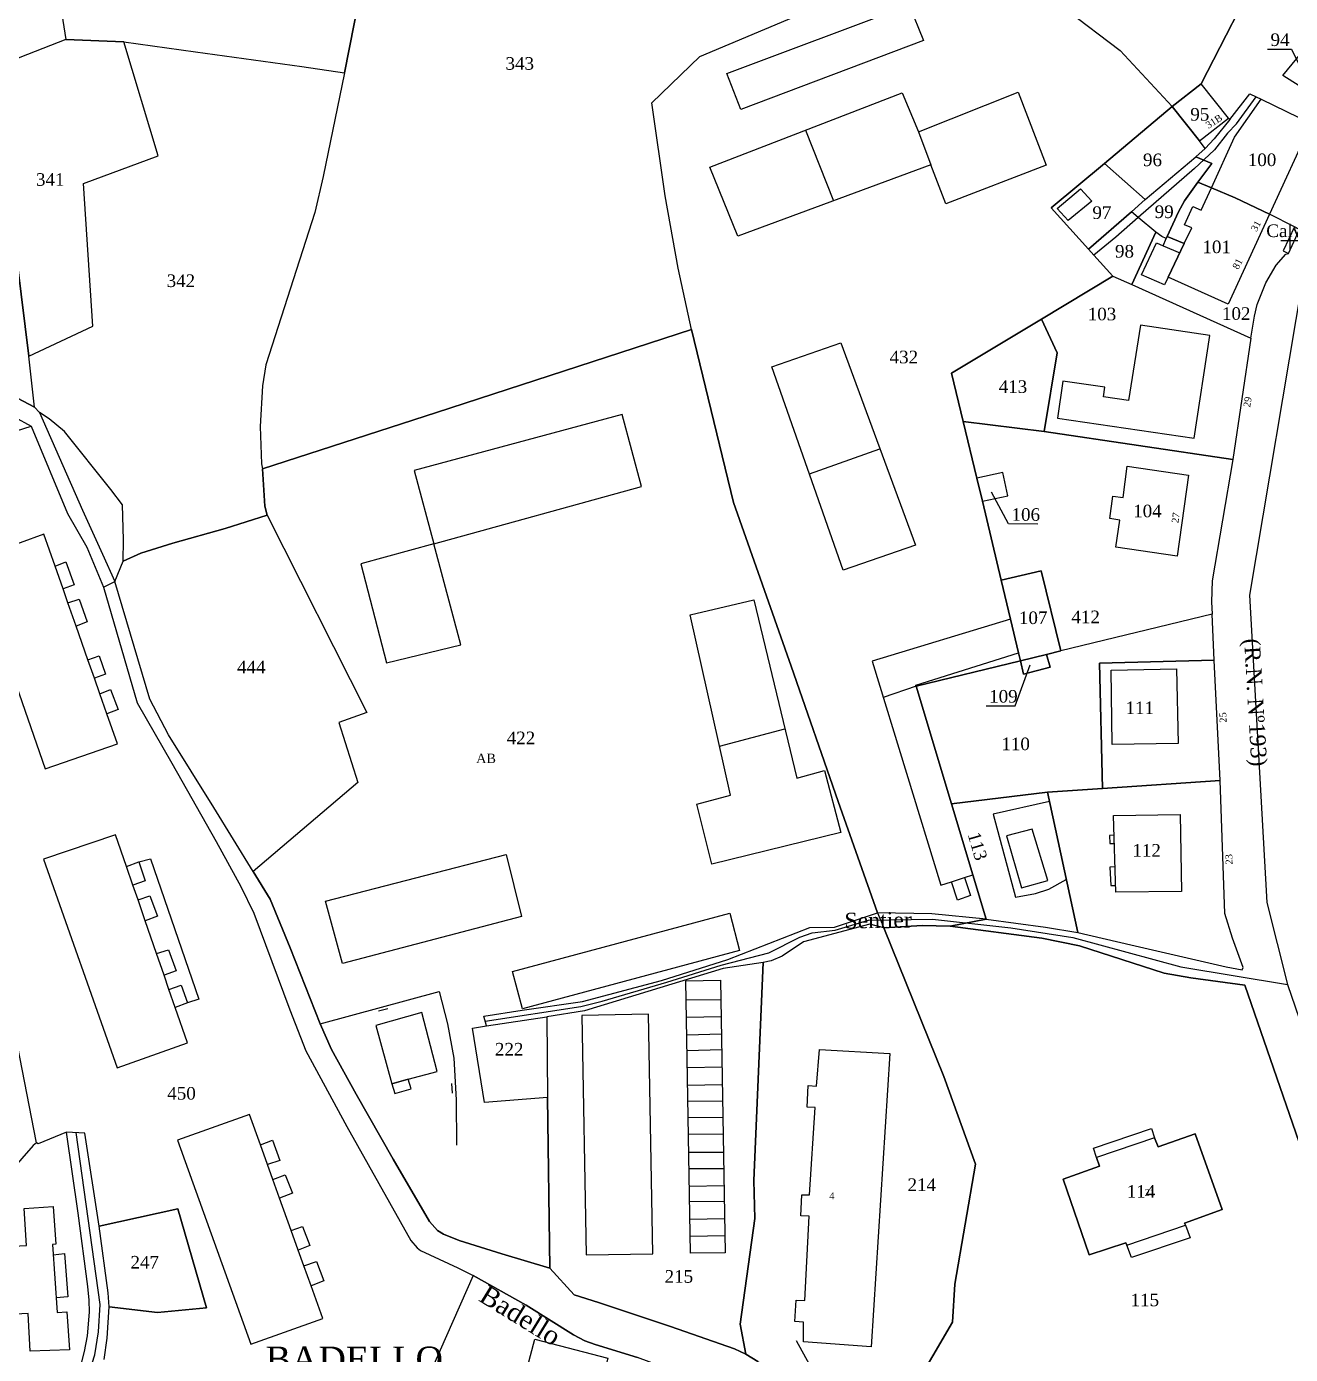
# Model space of a CAD drawing. Extents: x 1206848 to 1207690, y 6153902 to 6154624.
# Drawn here: x 1207152.9 to 1207353.8, y 6154124.7 to 6154335.7 of the extents above; entities that cross this region are included whole.
import ezdxf

# ---------------------------------------------------------------- set-up
doc = ezdxf.new("R2010")
doc.units = 0
doc.linetypes.add('CONTINU', pattern=[0])
doc.layers.get('0').update_dxf_attribs({"linetype": 'CONTINU'})
for name, color, linetype in [('1LIEUDIT', 7, 'CONTINU'), ('1PARCELLE', 7, 'CONTINU'), ('1TRONFLUV', 7, 'CONTINU'), ('1TROUPARCELLE', 7, 'CONTINU'), ('1ZONCOMM', 7, 'CONTINU'), ('3BATIDUR', 7, 'CONTINU'), ('3BATILEGER', 7, 'CONTINU'), ('3CALVAIRE', 7, 'CONTINU'), ('3CHEMIN', 7, 'CONTINU'), ('3CIME', 7, 'CONTINU'), ('3FISCLINE', 7, 'CONTINUOUS'), ('3FISCLINETEX', 7, 'CONTINUOUS'), ('3FLECHEPAR', 7, 'CONTINU'), ('3LIEUDITTEX', 7, 'CONTINU'), ('3MURNONMI', 7, 'CONTINU'), ('3NUMVOIE', 7, 'CONTINU'), ('3PARCELLETEX', 7, 'CONTINU'), ('3PISCINE', 7, 'CONTINUOUS'), ('3TOPOLINE', 7, 'CONTINU'), ('3TRONFLUVTEX', 7, 'CONTINU'), ('3ZONCOMMTEX', 7, 'CONTINU')]:
    doc.layers.add(name, color=color, linetype=linetype)
doc.styles.get("Standard").update_dxf_attribs({"font": 'Times New Roman'})

# ---------------------------------------------------------------- blocks, each defined once
blk = doc.blocks.new('MURNOMI')
blk.add_line((-0.75, 0.5), (0.75, 0.5))
blk = doc.blocks.new('DETATOPO')
for points in [[(-1.5, 0), (1.5, 0)], [(0, -1.5), (0, 1.5)]]:
    blk.add_lwpolyline(points)

msp = doc.modelspace()

# ---------------------------------------------------------------- linework, layer by layer
at = {"layer": '1LIEUDIT'}
for points in [[(1207150.93, 6154273.66), (1207153.64, 6154272.15), (1207159.38, 6154258.31), (1207162.46, 6154252.95), (1207165.09, 6154246.56), (1207166.93, 6154247.46), (1207168.25, 6154250.74), (1207171.07, 6154251.97), (1207176.13, 6154253.6), (1207184.46, 6154255.91), (1207191.12, 6154258.01), (1207190.78, 6154259.44), (1207190.4, 6154265.41), (1207218.06, 6154274.32), (1207258.57, 6154287.51), (1207265.25, 6154260.06), (1207274.4, 6154234.01), (1207281.86, 6154212.54), (1207288.13, 6154194.84), (1207288.13, 6154194.84), (1207289.15, 6154192.46), (1207295.25, 6154192.83), (1207299.68, 6154192.7), (1207305.4, 6154193.83), (1207303.27, 6154200.87), (1207299.89, 6154212.13), (1207294.29, 6154230.84), (1207310.84, 6154234.88), (1207310.54, 6154236.15), (1207309.27, 6154241.52), (1207307.81, 6154247.72), (1207304.81, 6154260.24), (1207303.91, 6154263.92), (1207301.77, 6154272.89), (1207299.89, 6154280.61), (1207314.22, 6154289.19), (1207325.54, 6154296.01), (1207322.54, 6154299.32), (1207321.65, 6154300.3), (1207315.73, 6154306.84), (1207324.19, 6154313.9), (1207334.99, 6154322.96), (1207339.58, 6154326.55), (1207349.5, 6154345.92)], [(1207349.5, 6154345.92), (1207339.58, 6154326.55), (1207334.99, 6154322.96), (1207324.19, 6154313.9), (1207315.73, 6154306.84), (1207321.65, 6154300.3), (1207322.54, 6154299.32), (1207325.54, 6154296.01), (1207314.22, 6154289.19), (1207299.89, 6154280.61), (1207301.77, 6154272.89), (1207303.91, 6154263.92), (1207304.81, 6154260.24), (1207307.81, 6154247.72), (1207309.27, 6154241.52), (1207310.54, 6154236.15), (1207310.84, 6154234.88), (1207294.29, 6154230.84), (1207299.89, 6154212.13), (1207303.27, 6154200.87), (1207305.4, 6154193.83), (1207299.68, 6154192.7), (1207314.23, 6154190.8), (1207320.23, 6154189.59), (1207333.72, 6154185.22), (1207337.92, 6154184.51), (1207346.54, 6154183.34), (1207356.17, 6154155.43)], [(1207150.93, 6154273.66), (1207153.64, 6154272.15), (1207159.38, 6154258.31), (1207162.46, 6154252.95), (1207165.09, 6154246.56), (1207166.93, 6154247.46), (1207168.25, 6154250.74), (1207171.07, 6154251.97), (1207176.13, 6154253.6), (1207184.46, 6154255.91), (1207191.12, 6154258.01), (1207190.78, 6154259.44), (1207190.4, 6154265.41), (1207218.06, 6154274.32), (1207258.57, 6154287.51), (1207265.25, 6154260.06), (1207274.4, 6154234.01), (1207281.86, 6154212.54), (1207288.13, 6154194.84), (1207288.13, 6154194.84), (1207289.15, 6154192.46), (1207298.65, 6154168.81), (1207303.72, 6154154.88), (1207300.44, 6154135.83), (1207300.03, 6154129.76), (1207291.04, 6154114.39)], [(1207356.17, 6154155.43), (1207346.54, 6154183.34), (1207337.92, 6154184.51), (1207333.72, 6154185.22), (1207320.23, 6154189.59), (1207314.23, 6154190.8), (1207299.68, 6154192.7), (1207295.25, 6154192.83), (1207289.15, 6154192.46), (1207298.65, 6154168.81), (1207303.72, 6154154.88), (1207300.44, 6154135.83), (1207300.03, 6154129.76), (1207291.04, 6154114.39)]]:
    msp.add_lwpolyline(points, dxfattribs=at)
at = {"layer": '1PARCELLE'}
for points in [[(1207155.07, 6154359.48), (1207159.11, 6154333.62), (1207151.83, 6154330.75), (1207149.14, 6154329.43), (1207135.91, 6154322.65), (1207132.64, 6154322.23), (1207132.11, 6154323.29), (1207129.88, 6154326.68), (1207125.92, 6154332.5), (1207123.59, 6154334.32), (1207115.95, 6154339.45), (1207109.2, 6154344.16), (1207104.64, 6154347.33), (1207102.76, 6154348.87), (1207100.66, 6154351.54), (1207100.08, 6154352.51), (1207101.82, 6154354.77), (1207102.07, 6154355.31), (1207155.07, 6154359.48)], [(1207153.22, 6154283.28), (1207163.43, 6154288.04), (1207161.95, 6154310.72), (1207173.8, 6154315.15), (1207168.32, 6154333.24), (1207159.11, 6154333.62), (1207151.83, 6154330.75), (1207149.14, 6154329.43), (1207150.18, 6154324.13), (1207150.34, 6154320.67), (1207150.21, 6154307.73), (1207153.22, 6154283.28)], [(1207168.25, 6154250.74), (1207168.28, 6154254.13), (1207168.11, 6154259.68), (1207166.29, 6154262.09), (1207158.89, 6154271.32), (1207156.5, 6154273.32), (1207154.95, 6154274.36), (1207154.16, 6154275.18), (1207153.22, 6154283.28), (1207163.43, 6154288.04), (1207161.95, 6154310.72), (1207173.8, 6154315.15), (1207168.32, 6154333.24), (1207179.76, 6154331.67), (1207196.66, 6154329.32), (1207203.41, 6154328.33), (1207200.01, 6154311.84), (1207198.72, 6154306.11), (1207190.92, 6154281.94), (1207190.39, 6154278.59), (1207190.02, 6154272.12), (1207190.22, 6154266.2), (1207190.4, 6154265.41), (1207190.78, 6154259.44), (1207191.12, 6154258.01), (1207184.46, 6154255.91), (1207176.13, 6154253.6), (1207171.07, 6154251.97), (1207168.25, 6154250.74)], [(1207358.41, 6154330.78), (1207356.16, 6154325.62), (1207352.57, 6154327.9), (1207356.24, 6154332.37), (1207356.81, 6154332.62), (1207357.26, 6154332.59), (1207357.96, 6154332.1), (1207358.39, 6154331.46), (1207358.41, 6154330.78)], [(1207154.16, 6154275.18), (1207153.22, 6154283.28), (1207150.21, 6154307.73), (1207150.34, 6154320.67), (1207150.18, 6154324.13), (1207149.14, 6154329.43), (1207135.91, 6154322.65), (1207132.64, 6154322.23), (1207131.79, 6154318.01), (1207131.77, 6154316.25), (1207133.66, 6154304.43), (1207135.4, 6154301.13), (1207137.69, 6154297.19), (1207138.58, 6154295.23), (1207139.15, 6154293.43), (1207140.31, 6154285.45), (1207141.48, 6154282.89), (1207142.53, 6154281.52), (1207143.45, 6154280.74), (1207145.9, 6154279.51), (1207154.16, 6154275.18)], [(1207334.99, 6154322.96), (1207339.32, 6154317.52), (1207343.91, 6154321.1), (1207339.58, 6154326.55), (1207334.99, 6154322.96)], [(1207350.46, 6154305.87), (1207344.96, 6154308.47), (1207341.2, 6154310.04), (1207339.03, 6154310.94), (1207341.29, 6154313.93), (1207338.71, 6154314.99), (1207340.21, 6154316.28), (1207339.32, 6154317.52), (1207343.91, 6154321.1), (1207344.11, 6154320.91), (1207347.32, 6154324.99), (1207348.34, 6154324.51), (1207349.12, 6154324.12), (1207357.08, 6154320.24), (1207350.46, 6154305.87)], [(1207334.99, 6154322.96), (1207324.19, 6154313.9), (1207330.69, 6154308.17), (1207338.71, 6154314.99), (1207340.21, 6154316.28), (1207339.32, 6154317.52), (1207334.99, 6154322.96)], [(1207334.16, 6154302.31), (1207334.02, 6154301.97), (1207333.3, 6154302.29), (1207332.39, 6154302.99), (1207329.58, 6154305.32), (1207328.49, 6154306.23), (1207330.69, 6154308.17), (1207338.71, 6154314.99), (1207341.29, 6154313.93), (1207339.03, 6154310.94), (1207336.94, 6154308), (1207335.95, 6154306.22), (1207334.16, 6154302.31)], [(1207324.19, 6154313.9), (1207315.73, 6154306.84), (1207321.65, 6154300.3), (1207328.49, 6154306.23), (1207330.69, 6154308.17), (1207324.19, 6154313.9)], [(1207350.46, 6154305.87), (1207343.88, 6154291.58), (1207334.33, 6154295.87), (1207336.88, 6154301.18), (1207334.16, 6154302.31), (1207335.95, 6154306.22), (1207336.94, 6154308), (1207339.03, 6154310.94), (1207341.2, 6154310.04), (1207344.96, 6154308.47), (1207350.46, 6154305.87)], [(1207325.54, 6154296.01), (1207328.56, 6154294.66), (1207332.39, 6154302.99), (1207329.58, 6154305.32), (1207328.49, 6154306.23), (1207321.65, 6154300.3), (1207322.54, 6154299.32), (1207325.54, 6154296.01)], [(1207328.56, 6154294.66), (1207347.49, 6154286.17), (1207348.04, 6154289.64), (1207348.5, 6154291.51), (1207349.86, 6154294.93), (1207351.49, 6154297.75), (1207353.01, 6154299.49), (1207353.45, 6154299.62), (1207355.22, 6154303.43), (1207354.4, 6154303.82), (1207350.46, 6154305.87), (1207343.88, 6154291.58), (1207334.33, 6154295.87), (1207336.88, 6154301.18), (1207334.16, 6154302.31), (1207334.02, 6154301.97), (1207333.3, 6154302.29), (1207332.39, 6154302.99), (1207328.56, 6154294.66)], [(1207314.22, 6154289.19), (1207325.54, 6154296.01), (1207328.56, 6154294.66), (1207347.49, 6154286.17), (1207344.6, 6154266.85), (1207314.6, 6154271.3), (1207316.71, 6154283.83), (1207314.22, 6154289.19)], [(1207314.22, 6154289.19), (1207316.71, 6154283.83), (1207314.6, 6154271.3), (1207301.77, 6154272.89), (1207299.89, 6154280.61), (1207314.22, 6154289.19)], [(1207190.4, 6154265.41), (1207190.78, 6154259.44), (1207191.12, 6154258.01), (1207206.97, 6154226.69), (1207202.51, 6154225.07), (1207205.56, 6154215.53), (1207188.91, 6154201.42), (1207191.59, 6154197), (1207194.79, 6154189.27), (1207199.53, 6154177.18), (1207201.33, 6154173.1), (1207205.25, 6154166.03), (1207211.14, 6154155.71), (1207216.94, 6154145.79), (1207218.2, 6154144.34), (1207219.15, 6154143.79), (1207221.63, 6154142.76), (1207228.45, 6154140.63), (1207236.03, 6154138.34), (1207235.69, 6154165.51), (1207225.67, 6154164.71), (1207223.77, 6154176.52), (1207226, 6154176.87), (1207225.55, 6154178.42), (1207231.63, 6154179.39), (1207241.22, 6154180.74), (1207253.78, 6154184.1), (1207264.36, 6154187.44), (1207277.37, 6154192.52), (1207281.28, 6154192.56), (1207288.13, 6154194.84), (1207281.86, 6154212.54), (1207274.4, 6154234.01), (1207265.25, 6154260.06), (1207258.57, 6154287.51), (1207218.06, 6154274.32), (1207190.4, 6154265.41)], [(1207314.12, 6154249.16), (1207307.81, 6154247.72), (1207304.81, 6154260.24), (1207308.87, 6154261.08), (1207308.04, 6154264.78), (1207303.91, 6154263.92), (1207301.77, 6154272.89), (1207314.6, 6154271.3), (1207344.6, 6154266.85), (1207341.31, 6154247.57), (1207341.22, 6154244.24), (1207341.3, 6154242.27), (1207317.27, 6154236.45), (1207314.12, 6154249.16)], [(1207335.77, 6154251.5), (1207326.04, 6154252.96), (1207326.63, 6154257.22), (1207325.07, 6154257.47), (1207325.56, 6154261.02), (1207327.16, 6154260.82), (1207327.84, 6154265.8), (1207337.58, 6154264.37), (1207335.77, 6154251.5)], [(1207303.91, 6154263.92), (1207304.81, 6154260.24), (1207308.87, 6154261.08), (1207308.04, 6154264.78), (1207303.91, 6154263.92)], [(1207168.25, 6154250.74), (1207171.07, 6154251.97), (1207176.13, 6154253.6), (1207184.46, 6154255.91), (1207191.12, 6154258.01), (1207206.97, 6154226.69), (1207202.51, 6154225.07), (1207205.56, 6154215.53), (1207188.91, 6154201.42), (1207182.67, 6154211.59), (1207175.44, 6154223.13), (1207172.49, 6154228.81), (1207166.93, 6154247.46), (1207168.25, 6154250.74)], [(1207307.81, 6154247.72), (1207309.27, 6154241.52), (1207310.54, 6154236.15), (1207310.84, 6154234.88), (1207315.02, 6154235.9), (1207317.27, 6154236.45), (1207314.12, 6154249.16), (1207307.81, 6154247.72)], [(1207310.84, 6154234.88), (1207294.29, 6154230.84), (1207299.89, 6154212.13), (1207315.13, 6154214.02), (1207323.87, 6154214.6), (1207323.43, 6154234.49), (1207341.64, 6154234.98), (1207341.3, 6154242.27), (1207317.27, 6154236.45), (1207315.02, 6154235.9), (1207315.59, 6154233.86), (1207311.33, 6154232.78), (1207310.84, 6154234.88)], [(1207310.84, 6154234.88), (1207311.33, 6154232.78), (1207315.59, 6154233.86), (1207315.02, 6154235.9), (1207310.84, 6154234.88)], [(1207341.64, 6154234.98), (1207323.43, 6154234.49), (1207323.87, 6154214.6), (1207342.58, 6154215.84), (1207341.64, 6154234.98)], [(1207323.87, 6154214.6), (1207315.13, 6154214.02), (1207319.95, 6154191.68), (1207328.4, 6154189.76), (1207343.57, 6154186.25), (1207346.08, 6154185.77), (1207346.23, 6154186.14), (1207344.56, 6154190.83), (1207343.36, 6154194.73), (1207342.58, 6154215.84), (1207323.87, 6154214.6)], [(1207299.89, 6154212.13), (1207303.27, 6154200.87), (1207305.4, 6154193.83), (1207314.85, 6154192.55), (1207319.95, 6154191.68), (1207315.13, 6154214.02), (1207299.89, 6154212.13)], [(1207267.19, 6154124.69), (1207269.09, 6154123.54), (1207273.84, 6154119.92), (1207280.21, 6154115.02), (1207288.25, 6154108.85), (1207291.04, 6154114.39), (1207300.03, 6154129.76), (1207300.44, 6154135.83), (1207303.72, 6154154.88), (1207298.65, 6154168.81), (1207289.15, 6154192.46), (1207286.92, 6154193.02), (1207276.35, 6154190.21), (1207272.98, 6154187.93), (1207271.25, 6154187.18), (1207269.95, 6154186.94), (1207268.46, 6154152.28), (1207268.66, 6154146.26), (1207266.28, 6154129.49), (1207267.19, 6154124.69)], [(1207267.19, 6154124.69), (1207266.28, 6154129.49), (1207268.66, 6154146.26), (1207268.46, 6154152.28), (1207269.95, 6154186.94), (1207263.62, 6154186), (1207241.54, 6154179.27), (1207235.56, 6154178.32), (1207235.69, 6154165.51), (1207236.03, 6154138.34), (1207239.94, 6154134.11), (1207243.77, 6154132.89), (1207255.23, 6154129.07), (1207265.38, 6154125.53), (1207267.19, 6154124.69)], [(1207235.56, 6154178.32), (1207235.69, 6154165.51), (1207225.67, 6154164.71), (1207223.77, 6154176.52), (1207226, 6154176.87), (1207235.56, 6154178.32)], [(1207337.84, 6154143.19), (1207328.52, 6154140.05), (1207327.76, 6154142.03), (1207327.62, 6154142.41), (1207321.77, 6154140.48), (1207317.66, 6154152.53), (1207323.42, 6154154.55), (1207322.94, 6154155.93), (1207322.44, 6154157.45), (1207331.67, 6154160.56), (1207332.17, 6154159.09), (1207332.76, 6154157.67), (1207338.63, 6154159.7), (1207342.93, 6154147.68), (1207336.94, 6154145.53), (1207337.07, 6154145.2), (1207337.84, 6154143.19)], [(1207144.05, 6154123.91), (1207157.88, 6154121.71), (1207161.01, 6154121.29), (1207161.18, 6154121.63), (1207162.1, 6154125.1), (1207162.58, 6154127.61), (1207162.87, 6154131.39), (1207162.82, 6154133.27), (1207162.63, 6154135.44), (1207161.1, 6154147.08), (1207159.25, 6154160), (1207154.71, 6154158.11), (1207154.47, 6154158.29), (1207153.92, 6154157.84), (1207150.31, 6154153.75), (1207146.88, 6154148.35), (1207146.59, 6154147.6), (1207146.66, 6154146.49), (1207146.54, 6154143.76), (1207146.32, 6154137.33), (1207146.05, 6154131.61), (1207145.25, 6154128.23), (1207144.05, 6154123.91)], [(1207164.41, 6154145.04), (1207176.95, 6154147.81), (1207181.51, 6154132.06), (1207173.7, 6154131.3), (1207166.02, 6154132.23), (1207165.88, 6154134.43), (1207164.41, 6154145.04)], [(1207265.04, 6154093.32), (1207268.55, 6154103.87), (1207260.99, 6154119.37), (1207253.71, 6154122.77), (1207249.98, 6154124.18), (1207243.25, 6154126.22), (1207241.63, 6154126.84), (1207239.83, 6154127.79), (1207232.27, 6154132.46), (1207223.87, 6154137.19), (1207216.4, 6154120.3), (1207213.73, 6154118.32), (1207214.47, 6154110.5), (1207215.76, 6154109.87), (1207213.21, 6154092.38), (1207236.4, 6154086.42), (1207242.68, 6154085.15), (1207248.04, 6154084.48), (1207252.86, 6154083.74), (1207253.55, 6154095.72), (1207264.46, 6154091.77), (1207265.04, 6154093.32)]]:
    msp.add_lwpolyline(points, close=True, dxfattribs=at)
for points in [[(1207155.07, 6154359.48), (1207159.11, 6154333.62), (1207168.32, 6154333.24), (1207168.32, 6154333.24), (1207179.76, 6154331.67), (1207196.66, 6154329.32), (1207203.41, 6154328.33), (1207208.14, 6154352.28)], [(1207208.14, 6154352.28), (1207203.41, 6154328.33), (1207203.41, 6154328.33), (1207200.01, 6154311.84), (1207198.72, 6154306.11), (1207190.92, 6154281.94), (1207190.39, 6154278.59), (1207190.02, 6154272.12), (1207190.22, 6154266.2), (1207190.4, 6154265.41), (1207218.06, 6154274.32), (1207258.57, 6154287.51), (1207256.46, 6154297.28), (1207254.39, 6154308.78), (1207252.26, 6154323.56), (1207259.89, 6154330.89), (1207274.89, 6154337.23)], [(1207318.19, 6154338.32), (1207326.71, 6154331.87), (1207334.99, 6154322.96), (1207339.58, 6154326.55), (1207349.5, 6154345.92)], [(1207318.19, 6154338.32), (1207326.71, 6154331.87), (1207334.99, 6154322.96), (1207324.19, 6154313.9), (1207315.73, 6154306.84), (1207321.65, 6154300.3), (1207322.54, 6154299.32), (1207325.54, 6154296.01), (1207314.22, 6154289.19), (1207299.89, 6154280.61), (1207301.77, 6154272.89), (1207303.91, 6154263.92), (1207304.81, 6154260.24), (1207307.81, 6154247.72), (1207309.27, 6154241.52), (1207310.54, 6154236.15), (1207310.84, 6154234.88), (1207294.29, 6154230.84), (1207299.89, 6154212.13), (1207303.27, 6154200.87), (1207305.4, 6154193.83), (1207296.77, 6154194.65), (1207288.13, 6154194.84), (1207288.13, 6154194.84), (1207281.86, 6154212.54), (1207274.4, 6154234.01), (1207265.25, 6154260.06), (1207258.57, 6154287.51), (1207256.46, 6154297.28), (1207254.39, 6154308.78), (1207252.26, 6154323.56), (1207259.89, 6154330.89), (1207274.89, 6154337.23)], [(1207148.95, 6154270.68), (1207153.64, 6154272.15), (1207159.38, 6154258.31), (1207162.46, 6154252.95), (1207165.09, 6154246.56), (1207170.49, 6154228.21), (1207175.99, 6154218.62), (1207183.02, 6154206.16), (1207186.96, 6154199.02), (1207189.02, 6154194.77), (1207194.75, 6154179.41), (1207197.29, 6154172.91), (1207203.8, 6154160.89), (1207213.98, 6154142.76), (1207214.95, 6154141.57), (1207215.48, 6154141.15), (1207221.41, 6154138.4), (1207223.87, 6154137.19), (1207216.4, 6154120.3)], [(1207291.04, 6154114.39), (1207300.03, 6154129.76), (1207300.44, 6154135.83), (1207303.72, 6154154.88), (1207298.65, 6154168.81), (1207289.15, 6154192.46), (1207295.25, 6154192.83), (1207299.68, 6154192.7), (1207314.23, 6154190.8), (1207320.23, 6154189.59), (1207333.72, 6154185.22), (1207337.92, 6154184.51), (1207346.54, 6154183.34), (1207356.17, 6154155.43)], [(1207165.2, 6154123.85), (1207165.72, 6154127.23), (1207166.02, 6154132.23), (1207173.7, 6154131.3), (1207181.51, 6154132.06), (1207176.95, 6154147.81), (1207164.41, 6154145.04), (1207162.16, 6154159.8), (1207159.25, 6154160), (1207159.25, 6154160), (1207154.71, 6154158.11), (1207154.47, 6154158.29), (1207151.06, 6154175.71)]]:
    msp.add_lwpolyline(points, dxfattribs=at)
at = {"layer": '1TRONFLUV'}
for points in [[(1207269.09, 6154123.54), (1207267.19, 6154124.69), (1207265.38, 6154125.53), (1207255.23, 6154129.07), (1207243.77, 6154132.89), (1207239.94, 6154134.11), (1207236.03, 6154138.34), (1207228.45, 6154140.63), (1207221.63, 6154142.76), (1207219.15, 6154143.79), (1207218.2, 6154144.34), (1207216.94, 6154145.79), (1207211.14, 6154155.71), (1207205.25, 6154166.03), (1207201.33, 6154173.1), (1207199.53, 6154177.18), (1207194.79, 6154189.27), (1207191.59, 6154197), (1207188.91, 6154201.42), (1207182.67, 6154211.59), (1207175.44, 6154223.13), (1207172.49, 6154228.81), (1207166.93, 6154247.46), (1207168.25, 6154250.74), (1207168.28, 6154254.13), (1207168.11, 6154259.68), (1207166.29, 6154262.09), (1207158.89, 6154271.32), (1207156.5, 6154273.32), (1207154.95, 6154274.36), (1207154.16, 6154275.18), (1207145.9, 6154279.51)], [(1207150.93, 6154273.66), (1207153.64, 6154272.15), (1207159.38, 6154258.31), (1207162.46, 6154252.95), (1207165.09, 6154246.56), (1207170.49, 6154228.21), (1207175.99, 6154218.62), (1207183.02, 6154206.16), (1207186.96, 6154199.02), (1207189.02, 6154194.77), (1207194.75, 6154179.41), (1207197.29, 6154172.91), (1207203.8, 6154160.89), (1207213.98, 6154142.76), (1207214.95, 6154141.57), (1207215.48, 6154141.15), (1207221.41, 6154138.4), (1207223.87, 6154137.19), (1207232.27, 6154132.46), (1207239.83, 6154127.79), (1207241.63, 6154126.84), (1207243.25, 6154126.22), (1207249.98, 6154124.18)]]:
    msp.add_lwpolyline(points, dxfattribs=at)
at = {"layer": '1TROUPARCELLE'}
for points in [[(1207326.04, 6154252.96), (1207326.63, 6154257.22), (1207325.07, 6154257.47), (1207325.56, 6154261.02), (1207327.16, 6154260.82), (1207327.84, 6154265.8), (1207337.58, 6154264.37), (1207335.77, 6154251.5), (1207326.04, 6154252.96)], [(1207327.76, 6154142.03), (1207327.62, 6154142.41), (1207321.77, 6154140.48), (1207317.66, 6154152.53), (1207323.42, 6154154.55), (1207322.94, 6154155.93), (1207322.44, 6154157.45), (1207331.67, 6154160.56), (1207332.17, 6154159.09), (1207332.76, 6154157.67), (1207338.63, 6154159.7), (1207342.93, 6154147.68), (1207336.94, 6154145.53), (1207337.07, 6154145.2), (1207337.84, 6154143.19), (1207328.52, 6154140.05), (1207327.76, 6154142.03)]]:
    msp.add_lwpolyline(points, close=True, dxfattribs=at)
at = {"layer": '1ZONCOMM'}
for points in [[(1207377.27, 6154351.59), (1207369.9, 6154327.39), (1207359.3, 6154303.56), (1207355.67, 6154295.4), (1207347.26, 6154245.32), (1207350.01, 6154196.48), (1207353.32, 6154183.42), (1207364.39, 6154151.2), (1207382.96, 6154098.43), (1207410.07, 6154017.19), (1207414.97, 6154004), (1207421.66, 6153985.8), (1207428, 6153968.4), (1207434.18, 6153950.58)], [(1207225.78, 6154177.63), (1207240.98, 6154179.97), (1207244.35, 6154180.82), (1207254.67, 6154183.81), (1207263.29, 6154186.51), (1207270.85, 6154188.45), (1207275.79, 6154190.94), (1207277.76, 6154191.63), (1207281.4, 6154192.06), (1207286.71, 6154193.65), (1207296.89, 6154193.8), (1207309.31, 6154192.44), (1207319.2, 6154190.9), (1207336.35, 6154186.27), (1207353.32, 6154183.42)], [(1207169.42, 6153988.11), (1207169.06, 6154004.16), (1207167.92, 6154016.08), (1207166.18, 6154022.13), (1207154.19, 6154053.43), (1207153.28, 6154057.47), (1207155.04, 6154077.78), (1207156.79, 6154104.84), (1207160.04, 6154117.32), (1207162.53, 6154120.78), (1207163.74, 6154124.58), (1207164.3, 6154128.24), (1207164.59, 6154132.6), (1207160.76, 6154159.9)]]:
    msp.add_lwpolyline(points, dxfattribs=at)
at = {"layer": '3BATIDUR'}
for points in [[(1207266.39, 6154322.49), (1207264.2, 6154328.2), (1207293.19, 6154339.06), (1207295.45, 6154333.44), (1207266.39, 6154322.49)], [(1207265.94, 6154302.35), (1207261.49, 6154313.3), (1207292.04, 6154325.14), (1207294.65, 6154318.96), (1207310.47, 6154325.25), (1207314.92, 6154313.66), (1207299, 6154307.51), (1207296.63, 6154313.7), (1207265.94, 6154302.35)], [(1207339.32, 6154317.52), (1207343.91, 6154321.1), (1207339.58, 6154326.55), (1207334.99, 6154322.96), (1207339.32, 6154317.52)], [(1207341.2, 6154310.04), (1207344.9, 6154318.11), (1207349.12, 6154324.12), (1207357.08, 6154320.24), (1207350.46, 6154305.87), (1207344.96, 6154308.47), (1207341.2, 6154310.04)], [(1207341.2, 6154310.04), (1207344.96, 6154308.47), (1207350.46, 6154305.87), (1207343.88, 6154291.58), (1207334.33, 6154295.87), (1207336.88, 6154301.18), (1207338.09, 6154303.7), (1207336.91, 6154304.17), (1207338.23, 6154307.06), (1207339.58, 6154306.5), (1207341.2, 6154310.04)], [(1207334.02, 6154301.97), (1207334.16, 6154302.31), (1207336.88, 6154301.18), (1207334.33, 6154295.87), (1207333.73, 6154294.62), (1207330.11, 6154296.24), (1207332.46, 6154301.28), (1207333.53, 6154300.82), (1207334.02, 6154301.97)], [(1207316.74, 6154273.44), (1207338.48, 6154270.26), (1207340.98, 6154286.57), (1207329.91, 6154288.22), (1207328.04, 6154276.25), (1207324.05, 6154276.84), (1207324.26, 6154278.34), (1207317.6, 6154279.31), (1207316.74, 6154273.44)], [(1207282.69, 6154249.26), (1207271.32, 6154281.62), (1207282.29, 6154285.41), (1207294.17, 6154253.24), (1207282.69, 6154249.26)], [(1207217.6, 6154253.48), (1207250.63, 6154262.6), (1207247.55, 6154274.02), (1207214.48, 6154265.13), (1207217.6, 6154253.48)], [(1207326.04, 6154252.96), (1207326.63, 6154257.22), (1207325.07, 6154257.47), (1207325.56, 6154261.02), (1207327.16, 6154260.82), (1207327.84, 6154265.8), (1207337.58, 6154264.37), (1207335.77, 6154251.5), (1207326.04, 6154252.96)], [(1207155.84, 6154217.72), (1207167.32, 6154221.69), (1207165.66, 6154226.44), (1207164.53, 6154229.64), (1207163.67, 6154232.11), (1207162.64, 6154235.04), (1207160.77, 6154240.4), (1207159.46, 6154244.12), (1207158.69, 6154246.33), (1207157.43, 6154249.91), (1207155.65, 6154255), (1207144.3, 6154250.88), (1207155.84, 6154217.72)], [(1207217.6, 6154253.48), (1207206.01, 6154250.28), (1207210.1, 6154234.55), (1207221.93, 6154237.41), (1207217.6, 6154253.48)], [(1207317.27, 6154236.45), (1207315.02, 6154235.9), (1207310.84, 6154234.88), (1207310.54, 6154236.15), (1207309.27, 6154241.52), (1207307.81, 6154247.72), (1207314.12, 6154249.16), (1207317.27, 6154236.45)], [(1207261.81, 6154202.54), (1207259.4, 6154212.09), (1207264.77, 6154213.55), (1207258.38, 6154242.2), (1207268.49, 6154244.56), (1207275.3, 6154216.21), (1207279.72, 6154217.45), (1207282.29, 6154207.61), (1207261.81, 6154202.54)], [(1207299.89, 6154199.78), (1207301.98, 6154200.45), (1207303.27, 6154200.87), (1207299.89, 6154212.13), (1207294.29, 6154230.84), (1207294.24, 6154231.02), (1207310.54, 6154236.15), (1207309.27, 6154241.52), (1207287.26, 6154234.84), (1207298.21, 6154199.23), (1207299.89, 6154199.78)], [(1207315.02, 6154235.9), (1207310.84, 6154234.88), (1207311.33, 6154232.78), (1207315.59, 6154233.86), (1207315.02, 6154235.9)], [(1207325.41, 6154221.58), (1207325.28, 6154233.37), (1207335.67, 6154233.63), (1207335.92, 6154221.72), (1207325.41, 6154221.58)], [(1207326.01, 6154198.12), (1207325.65, 6154210.3), (1207336.25, 6154210.44), (1207336.45, 6154198.2), (1207326.01, 6154198.12)], [(1207167.28, 6154170.19), (1207178.45, 6154174.18), (1207176.51, 6154179.81), (1207175.52, 6154182.65), (1207174.73, 6154184.92), (1207173.55, 6154188.36), (1207171.75, 6154193.57), (1207170.6, 6154196.88), (1207169.78, 6154199.25), (1207168.76, 6154202.22), (1207167.02, 6154207.23), (1207155.58, 6154203.36), (1207167.28, 6154170.19)], [(1207203.09, 6154186.77), (1207200.42, 6154196.66), (1207229.09, 6154204.11), (1207231.55, 6154194.23), (1207203.09, 6154186.77)], [(1207299.89, 6154199.78), (1207301.98, 6154200.45), (1207302.94, 6154197.58), (1207300.86, 6154196.84), (1207299.89, 6154199.78)], [(1207231.7, 6154179.58), (1207230.12, 6154185.49), (1207264.65, 6154194.76), (1207266.19, 6154188.86), (1207231.7, 6154179.58)], [(1207258.41, 6154140.77), (1207257.67, 6154184.02), (1207263.19, 6154184.11), (1207263.92, 6154140.79), (1207258.41, 6154140.77)], [(1207213.52, 6154168.38), (1207218.15, 6154169.63), (1207215.71, 6154179.01), (1207208.41, 6154176.93), (1207210.96, 6154167.68), (1207213.52, 6154168.38)], [(1207241.16, 6154178.54), (1207241.81, 6154140.49), (1207252.4, 6154140.66), (1207251.75, 6154178.73), (1207241.16, 6154178.54)], [(1207276.37, 6154126.67), (1207276.39, 6154129.79), (1207275.02, 6154129.89), (1207275.2, 6154133.29), (1207276.56, 6154133.25), (1207277.26, 6154146.61), (1207275.95, 6154146.7), (1207276.13, 6154150.01), (1207277.3, 6154150.01), (1207278.23, 6154163.89), (1207276.93, 6154163.97), (1207277.09, 6154167.38), (1207278.44, 6154167.3), (1207278.9, 6154173.11), (1207290.11, 6154172.49), (1207287.15, 6154125.86), (1207276.37, 6154126.67)], [(1207188.55, 6154126.27), (1207199.96, 6154130.37), (1207198.1, 6154135.58), (1207196.97, 6154138.71), (1207196.07, 6154141.24), (1207194.95, 6154144.33), (1207193.09, 6154149.51), (1207192.02, 6154152.47), (1207191.18, 6154154.84), (1207190.06, 6154157.96), (1207188.33, 6154162.77), (1207176.86, 6154158.68), (1207188.55, 6154126.27)], [(1207322.94, 6154155.93), (1207323.42, 6154154.55), (1207317.66, 6154152.53), (1207321.77, 6154140.48), (1207327.62, 6154142.41), (1207327.76, 6154142.03), (1207337.07, 6154145.2), (1207336.94, 6154145.53), (1207342.93, 6154147.68), (1207338.63, 6154159.7), (1207332.76, 6154157.67), (1207332.17, 6154159.09), (1207322.94, 6154155.93)], [(1207148.55, 6154141.76), (1207152.9, 6154141.99), (1207152.48, 6154147.83), (1207157.11, 6154148.16), (1207157.53, 6154142.16), (1207157, 6154142.13), (1207157.75, 6154131.33), (1207159.3, 6154131.44), (1207159.72, 6154125.4), (1207153.47, 6154125.17), (1207153.16, 6154131.17), (1207149.15, 6154130.95), (1207149.12, 6154131.69), (1207148.02, 6154131.64), (1207147.76, 6154136.46), (1207148.84, 6154136.52), (1207148.55, 6154141.76)], [(1207225.25, 6154095.32), (1207233.68, 6154127.06), (1207245.26, 6154124.06), (1207237.19, 6154092.21), (1207225.25, 6154095.32)]]:
    msp.add_lwpolyline(points, close=True, dxfattribs=at)
at = {"layer": '3BATILEGER'}
for points in [[(1207318.45, 6154304.87), (1207316.68, 6154306.78), (1207320.41, 6154309.89), (1207322.19, 6154307.9), (1207318.45, 6154304.87)], [(1207158.69, 6154246.33), (1207157.43, 6154249.91), (1207159.15, 6154250.59), (1207160.45, 6154246.95), (1207158.69, 6154246.33)], [(1207160.77, 6154240.4), (1207159.46, 6154244.12), (1207161.22, 6154244.67), (1207162.5, 6154241.09), (1207160.77, 6154240.4)], [(1207163.67, 6154232.11), (1207162.64, 6154235.04), (1207164.43, 6154235.69), (1207165.45, 6154232.75), (1207163.67, 6154232.11)], [(1207165.66, 6154226.44), (1207164.53, 6154229.64), (1207166.24, 6154230.34), (1207167.42, 6154227.17), (1207165.66, 6154226.44)], [(1207169.78, 6154199.25), (1207168.76, 6154202.22), (1207170.71, 6154202.91), (1207171.75, 6154199.94), (1207169.78, 6154199.25)], [(1207171.75, 6154193.57), (1207170.6, 6154196.88), (1207172.5, 6154197.52), (1207173.67, 6154194.32), (1207171.75, 6154193.57)], [(1207174.73, 6154184.92), (1207173.55, 6154188.36), (1207175.43, 6154188.96), (1207176.67, 6154185.64), (1207174.73, 6154184.92)], [(1207176.51, 6154179.81), (1207175.52, 6154182.65), (1207177.47, 6154183.35), (1207178.45, 6154180.51), (1207176.51, 6154179.81)], [(1207210.96, 6154167.68), (1207211.4, 6154166.12), (1207214.01, 6154166.88), (1207213.52, 6154168.38), (1207210.96, 6154167.68)], [(1207191.18, 6154154.84), (1207190.06, 6154157.96), (1207191.98, 6154158.68), (1207193.15, 6154155.49), (1207191.18, 6154154.84)], [(1207193.09, 6154149.51), (1207192.02, 6154152.47), (1207194, 6154153.22), (1207195.15, 6154150.28), (1207193.09, 6154149.51)], [(1207196.07, 6154141.24), (1207194.95, 6154144.33), (1207196.72, 6154145), (1207197.93, 6154141.97), (1207196.07, 6154141.24)], [(1207198.1, 6154135.58), (1207196.97, 6154138.71), (1207198.97, 6154139.44), (1207200.14, 6154136.35), (1207198.1, 6154135.58)]]:
    msp.add_lwpolyline(points, close=True, dxfattribs=at)
at = {"layer": '3CHEMIN'}
for points in [[(1207345.18, 6154320.2), (1207348.34, 6154324.51)], [(1207344.11, 6154320.91), (1207341.66, 6154317.82), (1207340.21, 6154316.28)], [(1207345.18, 6154320.2), (1207343.74, 6154318.73), (1207341.68, 6154316.06), (1207340.85, 6154315.31)], [(1207340.85, 6154315.31), (1207338.52, 6154313.13), (1207329.58, 6154305.32), (1207326.02, 6154302.18), (1207322.54, 6154299.32)], [(1207275.22, 6154126.86), (1207282.86, 6154112.99), (1207285.9, 6154107.34)]]:
    msp.add_lwpolyline(points, dxfattribs=at)
at = {"layer": '3CIME'}
msp.add_lwpolyline([(1207235.69, 6154165.51), (1207225.67, 6154164.71), (1207223.77, 6154176.52), (1207226, 6154176.87), (1207235.56, 6154178.32), (1207235.69, 6154165.51)], close=True, dxfattribs=at)
at = {"layer": '3FISCLINE'}
for points in [[(1207276.69, 6154319.19), (1207281.16, 6154307.97)], [(1207294.65, 6154318.96), (1207296.63, 6154313.7)], [(1207354.4, 6154303.82), (1207352.63, 6154300.02), (1207353.45, 6154299.62)], [(1207333.53, 6154300.82), (1207336.16, 6154299.69)], [(1207154.95, 6154274.36), (1207161.77, 6154258.84), (1207164.97, 6154251.81), (1207166.93, 6154247.46)], [(1207277.3, 6154264.62), (1207288.51, 6154268.56)], [(1207294.29, 6154230.84), (1207289.04, 6154229.06)], [(1207263.04, 6154221.31), (1207273.41, 6154224.06)], [(1207325.75, 6154207.16), (1207325.02, 6154207.12), (1207325.06, 6154205.84), (1207325.79, 6154205.85)], [(1207170.71, 6154202.91), (1207172.56, 6154203.42), (1207180.28, 6154181.12), (1207178.45, 6154180.51)], [(1207325.9, 6154202.14), (1207325.07, 6154202.11), (1207325.2, 6154199.17), (1207325.98, 6154199.18)], [(1207199.53, 6154177.18), (1207218.45, 6154182.31), (1207219.8, 6154177.18), (1207220.79, 6154171.73), (1207221.14, 6154165.13), (1207221.2, 6154157.89)], [(1207257.72, 6154181.01), (1207263.24, 6154181.07)], [(1207257.76, 6154178.24), (1207263.28, 6154178.36)], [(1207257.82, 6154175.45), (1207263.33, 6154175.62)], [(1207257.85, 6154172.96), (1207263.37, 6154173.13)], [(1207257.9, 6154170.27), (1207263.42, 6154170.37)], [(1207257.95, 6154167.43), (1207263.46, 6154167.53)], [(1207258, 6154164.89), (1207263.51, 6154164.97)], [(1207258.04, 6154162.32), (1207263.55, 6154162.34)], [(1207258.09, 6154159.66), (1207263.6, 6154159.71)], [(1207258.13, 6154156.78), (1207263.64, 6154156.82)], [(1207258.18, 6154154.18), (1207263.69, 6154154.18)], [(1207258.23, 6154151.41), (1207263.73, 6154151.49)], [(1207258.27, 6154148.98), (1207263.78, 6154149.03)], [(1207258.32, 6154146.16), (1207263.82, 6154146.26)], [(1207258.37, 6154143.44), (1207263.87, 6154143.54)], [(1207157.11, 6154140.49), (1207158.93, 6154140.69), (1207159.42, 6154133.8), (1207157.59, 6154133.66)]]:
    msp.add_lwpolyline(points, dxfattribs=at)
at = {"layer": '3FLECHEPAR'}
for points in [[(1207350.11, 6154332.08), (1207353.93, 6154332.07), (1207355.44, 6154329.06)], [(1207313.59, 6154256.62), (1207308.97, 6154256.63), (1207306.23, 6154261.7)], [(1207305.41, 6154227.74), (1207310.03, 6154227.73), (1207312.41, 6154234.26)]]:
    msp.add_lwpolyline(points, dxfattribs=at)
at = {"layer": '3PISCINE'}
msp.add_lwpolyline([(1207311, 6154198.83), (1207315.19, 6154199.99), (1207312.74, 6154208.14), (1207308.64, 6154207.07), (1207311, 6154198.83)], close=True, dxfattribs=at)
at = {"layer": '3TOPOLINE'}
msp.add_lwpolyline([(1207315.45, 6154212.54), (1207306.52, 6154210.5), (1207310.09, 6154197.33), (1207313.27, 6154197.88), (1207315.38, 6154198.58), (1207318.13, 6154200.14)], dxfattribs=at)

# ---------------------------------------------------------------- block references
at = {"layer": '3CALVAIRE', "rotation": 90}
msp.add_blockref('DETATOPO', (1207353.74, 6154301.62), dxfattribs=at)
at = {"layer": '3MURNONMI'}
for p, rotation in [((1207209.43, 6154179.88), 195.3), ((1207221.04, 6154166.97), 93.1)]:
    msp.add_blockref('MURNOMI', p, dxfattribs=dict(at, rotation=rotation))

# ---------------------------------------------------------------- texts
at = {"layer": '3FISCLINETEX'}
msp.add_text('Calvaire', height=2, dxfattribs=at).set_placement((1207349.93, 6154302.22))
at = {"layer": '3LIEUDITTEX'}
msp.add_text('BADELLO', height=4, dxfattribs=at).set_placement((1207190.88, 6154121.9))
at = {"layer": '3NUMVOIE'}
for s, rotation, p in [('31B', 32.4, (1207340.73, 6154319.4)), ('31', 61.9, (1207348.37, 6154303)), ('81', 62.4, (1207345.45, 6154296.97)), ('29', 81.5, (1207347.36, 6154275.11)), ('27', 81.9, (1207335.95, 6154256.71)), ('25', 92.8, (1207343.63, 6154225.07)), ('23', 92.2, (1207344.57, 6154202.53))]:
    msp.add_text(s, height=1.1, rotation=rotation, dxfattribs=at).set_placement(p)
for s, p in [('4', (1207280.47, 6154149.3)), ('21', (1207330.59, 6154149.83))]:
    msp.add_text(s, height=1.1, dxfattribs=at).set_placement(p)
at = {"layer": '3PARCELLETEX'}
for s, p in [('94', (1207350.6, 6154332.58)), ('343', (1207229.01, 6154328.81)), ('95', (1207337.85, 6154320.72)), ('96', (1207330.33, 6154313.49)), ('100', (1207346.99, 6154313.5)), ('341', (1207154.38, 6154310.37)), ('97', (1207322.29, 6154305.1)), ('99', (1207332.19, 6154305.24)), ('101', (1207339.78, 6154299.66)), ('98', (1207325.88, 6154298.96)), ('342', (1207175.15, 6154294.28)), ('103', (1207321.55, 6154288.99)), ('102', (1207342.88, 6154289.06)), ('432', (1207290.06, 6154282.16)), ('413', (1207307.39, 6154277.45)), ('104', (1207328.77, 6154257.69)), ('106', (1207309.44, 6154257.13)), ('107', (1207310.61, 6154240.72)), ('412', (1207318.95, 6154240.86)), ('444', (1207186.34, 6154232.9)), ('109', (1207305.88, 6154228.24)), ('111', (1207327.55, 6154226.41)), ('422', (1207229.2, 6154221.63)), ('110', (1207307.82, 6154220.68)), ('112', (1207328.64, 6154203.76)), ('222', (1207227.33, 6154172.16)), ('450', (1207175.25, 6154165.15)), ('214', (1207292.91, 6154150.63)), ('114', (1207327.74, 6154149.56)), ('247', (1207169.4, 6154138.31)), ('215', (1207254.3, 6154136.05)), ('115', (1207328.36, 6154132.32))]:
    msp.add_text(s, height=2, dxfattribs=at).set_placement(p)
msp.add_text('113', height=2, rotation=286.3, dxfattribs=at).set_placement((1207302.45, 6154207.32))
at = {"layer": '3SECTIONTEX'}
msp.add_text('AB', height=1.5, dxfattribs=at).set_placement((1207224.34, 6154218.63))
at = {"layer": '3TRONFLUVTEX'}
msp.add_text('Badello', height=3, rotation=328.4, dxfattribs=at).set_placement((1207224.58, 6154133.27))
at = {"layer": '3ZONCOMMTEX'}
for s, rotation, p in [('(R.N.', 273.4, (1207346.39, 6154238.36)), ('Nº193)', 273.4, (1207346.94, 6154228.84)), ('Sentier', 0.8, (1207282.9, 6154192.34))]:
    msp.add_text(s, height=2.5, rotation=rotation, dxfattribs=at).set_placement(p)

doc.saveas('drawing.dxf')
